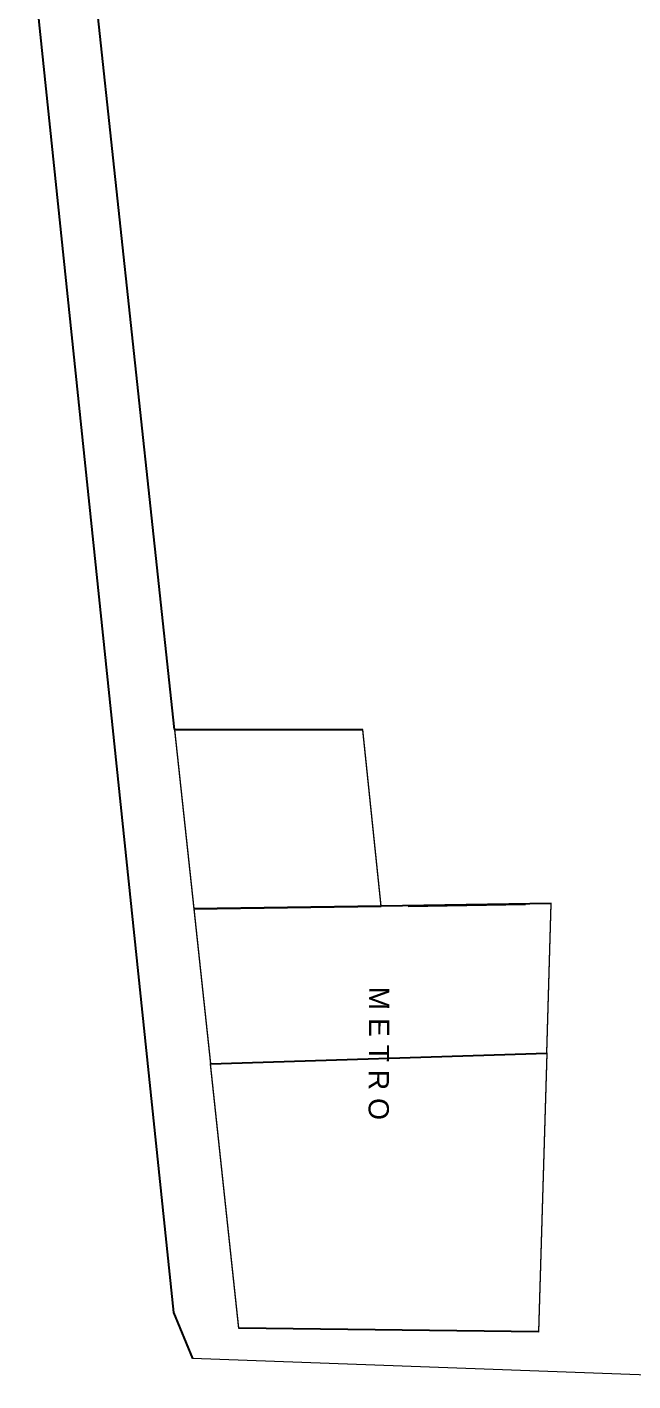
# Model space of a CAD drawing. Header units: metres. Extents: x 322294 to 7190115, y 7390841 to 10157759.
# Drawn here: x 323509.4 to 323549.6, y 7394604.2 to 7394693.9 of the extents above; entities that cross this region are included whole.
import ezdxf

# ---------------------------------------------------------------- set-up
doc = ezdxf.new("R2010")
doc.units = ezdxf.units.M
for name, color, linetype, lineweight in [('100_SIST_VIARIO_MEIO_FIO', 1, 'Continuous', 18), ('214_PROJ_BEIRAL_EDIF', 10, 'Continuous', 18), ('linagrossa', 7, 'Continuous', 25)]:
    doc.layers.add(name, color=color, linetype=linetype, lineweight=lineweight)
doc.layers.add('Cotas', color=1, linetype='Continuous')
doc.styles.get("Standard").update_dxf_attribs({"font": 'arial.ttf'})

msp = doc.modelspace()

# ---------------------------------------------------------------- linework, layer by layer
at = {"layer": '100_SIST_VIARIO_MEIO_FIO'}
msp.add_lwpolyline([(323560.872, 7394604.229), (323520.38, 7394605.709)], dxfattribs=at)
at = {"layer": '214_PROJ_BEIRAL_EDIF'}
for points in [[(323519.205, 7394647.38), (323520.479, 7394635.511), (323532.886, 7394635.701), (323531.683, 7394647.368)], [(323519.205, 7394647.331), (323520.479, 7394635.462), (323532.886, 7394635.652), (323531.683, 7394647.319)], [(323532.886, 7394635.701), (323520.479, 7394635.511), (323521.581, 7394625.254), (323543.867, 7394625.961), (323544.166, 7394635.873)], [(323532.886, 7394635.652), (323520.479, 7394635.462), (323521.58, 7394625.205), (323543.867, 7394625.912), (323544.166, 7394635.824)], [(323543.311, 7394607.456), (323523.46, 7394607.701), (323521.58, 7394625.205), (323543.867, 7394625.912)], [(323543.311, 7394607.505), (323523.46, 7394607.75), (323521.581, 7394625.254), (323543.867, 7394625.961)]]:
    msp.add_lwpolyline(points, close=True, dxfattribs=at)
at = {"layer": 'Cotas'}
for p, q in [((323509.424, 7394701.703), (323519.129, 7394608.758)), ((323519.129, 7394608.758), (323520.38, 7394605.709))]:
    msp.add_line(p, q, dxfattribs=at)
at = {"layer": 'linagrossa'}
for p, q in [((323519.205, 7394647.38), (323513.918, 7394696.623)), ((323534.682, 7394635.679), (323542.469, 7394635.798))]:
    msp.add_line(p, q, dxfattribs=at)

# ---------------------------------------------------------------- texts
msp.add_text('M E T R O ', height=1.34, rotation=269.73877, dxfattribs=at).set_placement((323532.099, 7394630.348))

doc.saveas('drawing.dxf')
